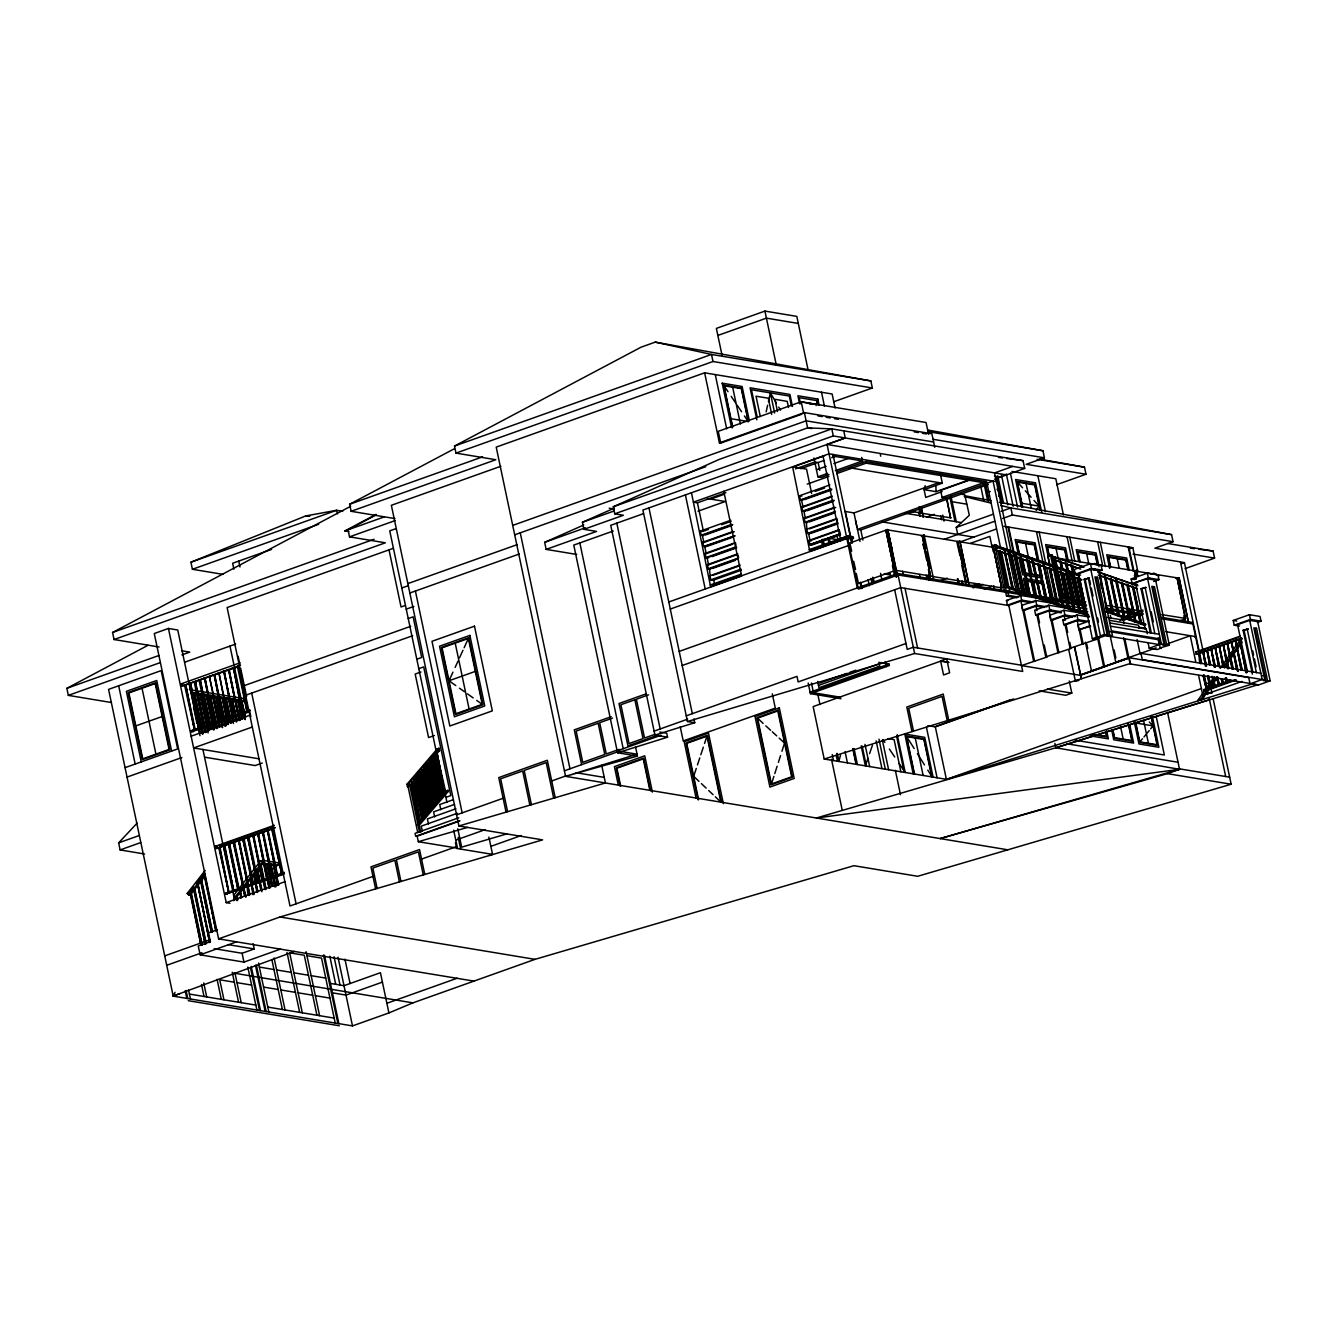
<?xml version="1.0" encoding="UTF-8"?>
<svg xmlns="http://www.w3.org/2000/svg" width="1337" height="1337" viewBox="0 0 1337 1337"><rect width="100%" height="100%" fill="white"/><g stroke="black" fill="none" stroke-linecap="round" stroke-linejoin="round"><path stroke-width="1.5" d="M766.151 411.863L767.622 405.261M768.424 401.685L770.379 392.894L776.312 402.989M816.038 405.612L817.826 399.061L797.905 395.752L799.593 403.824M840.538 755.054L838.817 761.438L837.146 753.567M925.171 485.699L924.084 489.676L925.722 497.448L942.117 491.615M1053.823 557.111L1054.793 557.111M1060.876 559.133L1059.489 558.749M1071.138 562.693L1072.023 563.011M1082.285 566.57L1083.087 567.172M1099.315 572.888L1098.513 572.286M1099.9 572.687L1107.537 611.945M1104.095 574.225L1112.25 613.633L1113.621 614.034L1105.799 576.865M1105.465 574.609L1104.496 574.609M1110.161 576.247L1111.047 576.548M1115.777 578.186L1123.966 617.744L1115.559 580.358M1122.194 580.425L1120.807 580.041M771.449 784L757.561 718.136L777.8 710.916L791.671 776.797L771.449 784L773.889 776.396M774.792 773.571L777.131 766.251M778.368 762.374L780.541 755.656M781.944 751.26L784.568 743.054L779.17 738.108M696.276 768.441L693.669 776.312L699 781.36M697.446 764.931L699.769 757.929M700.805 754.787L703.312 747.199M704.549 743.456L706.972 736.169L686.733 743.372L698.566 799.559M867.947 758.33L865.373 765.85L861.178 745.962M869.568 753.633L872.392 745.377M1068.647 601.383L1069.934 597.656M998.789 496.328L1000.16 493.303L997.034 489.175M455.783 685.58L448.998 680.767L452.959 672.143M455.115 667.414L457.973 661.18M459.527 657.771L462.97 650.267M464.123 647.743L468.368 638.451L442.062 647.843L455.95 713.707L482.256 704.332L468.368 638.451M1213.227 699.201L1231.143 784.234L917.667 876.287L853.925 865.691L535.001 959.348L412.899 1002.867L388.917 1012.928L352.483 1025.914L173.208 996.132L175.08 992.321M1036.108 510.467L1039.15 506.138L1034.002 500.422M1217.472 677.475L1201.879 699.736L1197.701 700.538L1214.314 676.806M1220.246 668.333L1241.622 637.816M1208.715 686.917L1213.444 680.182M1229.956 656.584L1232.33 653.208M1239.416 643.097L1241.772 639.721M1197.701 700.538L1200.559 699.518L1215.985 677.475M1223.121 667.297L1240.937 641.86M1224.558 667.364L1242.274 642.078M1120.055 620.635L1122.512 617.36L1142.951 610.073M1142.918 613.315L1124.333 619.933L1123.013 619.716L1123.782 618.68L1122.512 617.36M205.213 875.835L190.004 895.272L188.684 895.038L187.197 893.434L205.163 870.454M187.197 893.434L188.517 893.651L193.648 887.083M196.221 883.807L203.926 873.963M188.684 895.038L205.146 873.98M190.205 893.818L191.341 893.083L202.305 945.092L201.035 945.276L190.205 893.818L191.341 893.083M193.631 889.439L194.767 888.704L206.349 943.638L205.096 943.822L193.631 889.439L194.767 888.704M209.642 942.468L197.692 884.242L210.41 941.666L198.26 945.994L200.132 954.819L243.952 962.105L280.386 949.12M200.483 880.665L201.62 879.93L212.583 931.939L211.33 932.123L200.483 880.665L201.62 879.93M203.909 876.287L205.046 875.551L215.875 930.769L204.411 876.37M209.224 940.496L198.194 884.309M233.54 895.573L260.481 861.095L262.754 860.276M233.708 898.865L261.567 863.234L278.531 865.173L278.029 862.816L264.676 860.593M236.816 900.503L236.599 895.656L237.953 899.801M240.643 898.013L240.025 891.261L241.796 897.344M246.242 883.322C248.013 880.331 246.376 893.434 248.782 895.406M252.994 894.754L250.303 878.108L254.18 894.169M256.854 892.364L253.746 873.729L258.024 891.812M260.765 890.308L257.172 869.351L261.952 889.773M260.598 864.972L265.645 888.921M237.301 900.586L237.1 895.74M241.128 898.096L240.526 891.344M253.077 892.865L250.804 878.192M257.339 892.447L254.231 873.813M261.267 890.392L257.657 869.434M233.774 900.703L263.356 862.866M1143.971 737.005L1145.809 734.765M1147.196 733.077L1149.252 730.554M1150.689 728.799L1153.079 725.891L1149.252 721.98M419.517 831.998L409.707 785.404L407.417 786.641L406.916 784.301L437.266 748.87L439.037 748.235L439.522 750.592L410.609 784.368L418.982 824.11M406.916 784.301L408.687 783.666L439.037 748.235M407.417 786.641L409.707 785.404M416.726 775.778L419.35 772.702M424.614 766.569L427.238 763.494M432.503 757.36L436.447 752.748M411.562 782.212L419.935 821.971M413.651 779.772L414.754 779.12L423.127 818.862L422.041 819.531L413.651 779.772L422.793 819.263M417.729 775.009L418.815 774.357L427.205 814.116L426.102 814.768L417.729 775.009L426.871 814.5M419.785 772.619L420.871 771.967L429.244 811.726L428.158 812.378L420.119 772.234M421.807 770.246L422.893 769.594L431.283 809.353L422.576 769.978L430.18 810.005L431.283 809.353M425.918 765.449L427.004 764.797L435.394 804.54L434.308 805.208L425.918 765.449L435.06 804.941M427.99 763.043L429.077 762.374L437.115 802.518L427.974 763.043L436.363 802.802L437.45 802.133M417.211 824.745L446.14 790.969L447.912 790.351L448.162 791.521L419.233 825.297L420.737 832.433M422.041 819.531L423.127 818.862M415.707 777.365L424.096 817.124L425.183 816.472L416.81 776.713M426.102 814.768L427.205 814.116M428.158 812.378L429.244 811.726M430.18 810.005L422.141 769.861M423.862 767.856L432.252 807.598L433.338 806.946L424.197 767.471M434.308 805.208L435.394 804.54M436.363 802.802L428.325 762.658M430.046 760.636L438.436 800.378L439.522 799.727L431.132 759.968M432.118 758.213L440.491 797.972L441.578 797.32L433.205 757.561L440.826 797.587M434.174 755.806L442.547 795.565L443.65 794.913L435.26 755.154M444.736 793.025L437.115 752.998L444.736 793.025L445.823 792.373L436.681 752.881M420.704 821.703L412.648 781.56M424.096 817.124L425.183 816.472M432.252 807.598L433.338 806.946M438.436 800.378L439.522 799.727M440.491 797.972L441.578 797.32M442.547 795.565L443.65 794.913M418.782 824.394L447.912 790.351M1151.107 716.465L1157.057 744.709L1139.793 741.834L1142.533 738.776M144.597 853.992L120.129 849.931L118.642 842.862L137.109 823.124M957.727 534.466L956.239 527.413L969.342 515.263L964.729 494.757L961.086 494.155M1179.117 577.684L1175.841 578.369L1179.117 577.684L1188.66 622.975M896.124 577.083L886.264 530.321L887.567 529.536L891.712 548.053L887.216 529.586M886.264 530.321L887.567 529.536M948.785 662.5L940.646 661.146L813.147 706.588L824.194 759.015L946.579 779.354L1252.602 683.859L1258 685.162L1270.15 680.834L1257.682 621.672L1249.711 620.351L1237.577 624.68L1247.438 671.492M454.363 448.747L349.642 504.25L351.13 511.302L495.826 459.727L455.984 453.109L454.496 446.057L641.091 347.169L655.247 342.122L870.855 380.928L872.342 387.981L833.853 401.702M159.07 646.991L114.063 639.521L112.575 632.468L350.628 506.305M348.823 531.608L344.846 530.939L376.081 514.394M375.714 515.129L348.038 529.803L349.525 536.856L385.39 542.805L114.063 639.521M111.389 702.527L68.337 695.374L66.85 688.321L148.023 645.286M614.385 508.093L582.431 522.266L583.918 529.318L623.393 515.263L614.753 513.826L613.265 506.773L719.323 459.36L807.615 427.89L831.815 428.876L1023.056 460.647L1024.694 468.418L994.527 479.181M576.698 554.454L546.148 549.373L544.66 542.321L583.768 524.99M668.801 601.984L741.651 576.03L723.802 491.331M222.928 574.342L192.411 569.278L190.924 562.208L305.638 515.965L336.623 510.283L342.723 511.302M125.06 767.672L177.671 748.921L161.175 670.606L108.564 689.374L173.208 996.132L179.877 993.575M173.192 996.048L294.324 951.443L473.95 981.107M808.166 370.282L796.819 316.384L764.931 311.086L716.365 328.401L722.08 355.458M717.852 335.453L766.419 318.139L798.306 323.437M454.496 446.057L711.501 354.455L870.855 380.928M455.984 453.109L712.989 361.508L872.342 387.981M835.073 408.002L832.132 393.997L704.632 372.822L496.211 447.11L565.584 776.346L1007.814 849.814M349.642 504.25L482.607 456.853M190.924 562.208L336.623 510.283L337.375 513.809M192.411 569.278L318.691 524.271M500.857 466.262L391.357 505.286L458.925 825.982L542.605 839.87L280.018 916.981L218.616 938.858L154.273 633.521L168.445 628.457L177.737 630.011L200.015 735.684M271.578 549.39L232.638 563.261L233.875 569.161M344.846 530.939L384.154 516.934M349.525 536.856L395.15 520.594M395.652 528.75L389.752 530.856L446.993 802.467M112.575 632.468L374.076 539.262M928.53 434.274L926.056 422.509L801.214 401.768L718.253 431.333L720.727 443.099L801.765 414.219M392.944 548.454L227.123 607.55L290.012 905.985L372.99 876.403M704.632 372.822L719.406 442.881L804.389 412.598L931.889 433.773L934.73 447.293M512.706 525.408L806.127 420.821L933.627 442.012M66.85 688.321L158.886 655.514M514.695 534.817L705.802 466.697M68.337 695.374L160.373 662.567M181.916 654.896L189.754 652.105L181.565 650.735M613.265 506.773L831.815 428.876L833.302 435.929L1024.694 468.418M184.757 662.199L235.646 644.066M407.852 583.6L517.352 544.577M582.431 522.266L613.917 511.052M401.785 587.979L407.701 585.873M614.753 513.826L833.302 435.929M544.66 542.321L585.355 527.814M409.841 593.01L519.257 554.003M843.764 430.865L845.268 437.968L642.896 510.049L687.452 721.512L694.755 722.715L693.97 718.938M845.268 437.968L827.051 444.452L1006.477 474.919M643.448 513.659L610.742 525.324L654.946 735.099L667.564 737.188L666.728 733.211L659.809 732.058M546.148 549.373L596.536 531.424L583.918 529.318M236.95 666.478L238.454 666.728L181.865 686.115L181.381 683.759L240.058 662.834M613.232 531.023L573.774 545.095L617.544 752.764L637.465 756.073L635.61 747.266M795.197 466.195L824.628 455.716M404.91 605.611L401.05 606.981L389.017 549.841M181.865 686.115L240.56 665.191M194.015 730.102L195.269 729.918L185.843 685.212L194.5 730.186L184.59 685.396L186.344 685.296M199.815 733.177L189.386 683.692L191.141 683.575M204.945 732.459L194.199 681.97L195.954 681.87M208.422 724.972L209.675 724.771L200.266 680.082L208.923 725.055L199.012 680.266L200.767 680.149M238.788 666.378L237.451 666.561L246.877 711.267L238.788 666.378L248.214 711.083L191.291 730.804L191.475 731.69L249.785 711.735M996.366 481.621L829.024 453.811L693.452 502.144L697.429 502.812L725.891 492.668M711.15 498.952L723.752 494.456M795.498 468.886L814.801 462L818.127 462.552L823.926 460.48M406.247 609.154L413.852 606.446M800.746 468.752L816.188 463.237M831.681 457.722L835.541 456.335M697.998 511.219L725.239 501.509L707.306 498.534M816.439 469.772L826.132 466.329M833.87 463.571L849.346 458.056M195.169 692.783L192.896 693.602L199.698 694.739L201.971 693.92M193.397 693.686L195.67 692.867M196.038 694.12L198.327 693.318M196.539 694.204L198.812 693.402M408.236 618.563L413.133 616.825L421.707 657.486L416.81 659.241M199.196 694.655L201.469 693.836M204.628 694.354L202.355 695.173L205.129 694.438M813.966 457.989L817.926 476.841L827.62 473.382M835.358 470.624L862.449 460.964L832.567 456.001M213.552 729.969L206.266 695.424L207.787 694.889M828.99 474.635L821.252 477.393L817.926 476.841M836.745 471.861L865.774 461.516L986.622 481.604L1000.678 548.254M216.276 728.464L209.424 695.959L210.945 695.407M209.424 695.959L211.43 695.491M807.247 484.128L828.84 476.44M836.678 473.649L866.125 463.154L986.973 483.225M219.001 726.96L212.566 696.477L214.087 695.942M212.566 696.477L214.589 696.009M243.635 685.848L410.676 626.318M222.159 727.478L215.725 696.995L217.246 696.46M135.839 725.891L162.145 716.515M215.725 696.995L217.747 696.544M220.404 696.978L218.884 697.53L220.906 697.062M227.608 724.47L222.042 698.048L223.546 697.513M230.332 722.949L225.184 698.566L226.705 698.031M225.184 698.566L227.206 698.115M233.49 723.484L228.343 699.101L229.864 698.549M230.365 698.633L228.343 699.101M703.546 535.602L701.223 535.218L700.354 531.107L730.704 520.277M802.701 500.272L800.378 499.871L799.509 495.76L829.859 484.947M708.359 529.452L702.677 531.491L700.354 531.107M721.646 524.722L731.122 521.346M815.102 491.414L824.595 488.038M236.214 721.963L231.502 699.619L233.022 699.084M232.371 699.569L233.507 699.167M245.607 695.257L412.682 635.71M236.164 699.602L234.66 700.137L236.666 699.686M701.223 535.218L731.573 524.405M800.378 499.871L830.895 489.091M241.663 718.955L237.802 700.672L239.323 700.12M732.726 524.589L702.376 535.418L703.864 542.471L734.214 531.658M831.881 489.258L801.531 500.071L803.019 507.124L831.48 496.98M705.435 534.934L731.991 525.458M804.59 499.587L831.146 490.127M243.518 699.736L245.807 698.933L189.453 689.574M244.821 719.473L240.961 701.19L242.482 700.655M242.983 700.738L240.961 701.19M244.019 702.092L246.292 701.29L192.01 692.265M705.903 546.783L703.563 546.398L702.71 542.27L733.06 531.457M805.058 511.436L802.735 511.052L801.866 506.94L832.216 496.111M703.563 546.398L735.083 535.769L704.733 546.582L706.22 553.652L732.776 544.176M802.735 511.052L833.085 500.239M834.238 500.422L803.888 511.252L805.375 518.305L835.725 507.492M707.791 546.098L732.459 537.307M806.946 510.767L833.503 501.291M191.291 730.804L249.969 709.897M200.316 733.261L190.656 683.508L199.313 728.481M204.879 726.492L203.625 726.676L195.453 681.786L204.377 726.409M213.235 723.25L214.488 723.066L205.062 678.36L213.235 723.25L204.578 678.277L213.987 722.983M219.301 721.345L209.374 676.572L219.753 726.676M222.844 719.824L224.098 719.64L214.672 674.934L222.844 719.824L214.187 674.851L224.883 725.974M228.41 717.835L218.984 673.146L228.426 722.247M233.808 721.178L224.298 671.508L232.956 716.482M239.44 720.543L228.594 669.72L238.019 714.409M242.064 712.972L243.317 712.788L233.908 668.082L242.064 712.972L233.407 667.999L243.317 712.788M246.877 711.267L248.214 711.083M191.475 731.69L250.169 710.783M191.141 736.186L249.818 715.262M708.242 557.964L705.919 557.579L705.05 553.451L735.417 542.638L735.985 545.379M807.414 522.617L805.091 522.232L804.222 518.104L834.572 507.291M705.919 557.579L736.286 546.749M805.091 522.232L835.441 511.402M735.551 547.618L707.089 557.763L708.577 564.816L737.038 554.688M834.706 512.272L806.244 522.416L807.431 533.413L809.754 533.797M712.036 556.61L736.704 547.819M809.303 521.931L833.97 513.157M252.309 727.027L193.614 747.951L259.261 758.848M710.599 569.127L708.276 568.743L707.407 564.632L737.773 553.819M806.579 529.285L836.929 518.472L837.497 521.213M809.637 528.8L834.288 520.009M851.753 541.853L845.352 511.486L853.992 512.923L938.975 482.624M418.799 668.65L423.679 666.912L450.803 795.632L445.923 797.37M940.212 473.248L942.301 483.175L924.084 489.676L936.034 491.665L968.907 479.95M708.276 568.743L738.642 557.93L738.057 555.189M807.431 533.413L837.798 522.583M737.907 558.799L709.446 568.944L710.632 579.924L712.955 580.308L741.417 570.164M837.062 523.452L808.601 533.597L810.088 540.649L838.55 530.522M420.971 671.993L415.189 674.049L428.575 737.573L434.358 735.517M127.048 777.081L181.882 757.544M712.504 568.459L735.266 560.337M811.659 533.112L838.215 523.653M971.581 479.365L940.613 490.412L942.1 497.464L945.426 498.016M1012.744 466.429L994.527 472.93L1010.922 550.71M709.763 575.812L740.13 564.983M840.572 534.817L812.111 544.961L809.787 544.577L808.918 540.466L839.285 529.653M712.822 575.328L739.394 565.852M927.945 430.063L1042.944 450.753L1044.431 457.822L1026.214 464.307L1085.978 474.234L1084.491 467.181L1039.317 459.042M710.632 579.924L740.982 569.111M809.787 544.577L840.321 533.797L839.569 531.023M809.955 544.61L840.321 533.797M942.1 497.464L984.684 482.289M810.957 544.777L839.419 534.633M1016.588 592.826L993.04 481.069L857.452 529.385L860.777 529.937L988.327 484.479M908.809 513.308L914.692 511.219M848.895 537.792L710.632 586.726L710.265 584.971L741.25 574.141M809.787 551.396L848.243 537.691L853.541 538.577L853.173 536.805L847.859 535.92L809.42 549.624L809.787 551.396L792.607 466.797L806.545 469.12L811.676 493.503M840.405 538.811L844.967 537.19M827.051 444.402L846.488 536.638L848.51 535.92M712.822 584.971L741.283 574.826M813.882 548.955L838.533 540.165M850.432 535.92L846.488 536.638M448.998 680.767L475.303 671.391M919.104 506.723L920.006 512.957L919.154 508.896M860.777 582.397L862.031 588.313L857.284 587.929L846.873 538.527L852.889 538.46M856.248 573.423L858.521 583.584L894.436 570.782L885.879 530.204L849.831 542.989L851.686 551.128M897.277 576.18L887.801 529.803L897.628 576.147M926.457 517.135L934.296 514.344M670.288 609.054L848.36 545.58M262.236 763.043L255.15 765.566L204.845 757.21M946.696 497.581L950.59 518.037L946.312 497.715M1056.598 484.713L1085.978 474.234M922.212 535.519L930.569 576.18L922.212 535.519L887.601 529.887M921.36 536.104L924.352 535.134L921.577 536.137M956.239 527.413L993.307 514.193M1001.112 511.402L1010.872 507.926L1171.563 534.633L1173.05 541.686L1154.85 548.187L1214.598 558.114L1213.11 551.045L1167.786 543.524M944.306 539.246L994.795 521.246M1002.6 518.472L1012.36 514.996L1173.05 541.686M957.71 541.418L966.049 582.08L957.71 541.418L923.249 535.803M969.392 586.325L959.849 541.034L956.857 541.986L959.966 555.808M958.947 541.635L993.358 547.351L1001.697 587.996L993.358 547.351M960.233 541.903L996.433 529.001M118.642 842.862L139.182 835.541M970.662 543.24L989.831 536.404L991.954 546.515M896.358 570.398L930.769 576.113M120.129 849.931L140.669 842.594M679.213 651.403L857.284 587.929M1067.076 600.58L897.762 573.506L858.053 587.662L862.031 588.313M993.207 551.512L991.954 545.546L996.55 544.861M439.522 750.592L437.767 751.21L437.266 748.87M682.188 665.508L900.737 587.611L1008.833 605.577M939.677 580.843L947.198 578.169M275.288 827.72L271.678 829.007L281.689 873.796L273.032 828.823L216.109 848.544L215.608 846.204L274.286 825.28M219.051 845.753L273.834 826.233M645.754 693.97L618.998 703.513L627.922 745.862L658.506 734.949M216.109 848.544L274.787 827.636M220.07 847.658L228.744 892.631L218.817 847.842L220.572 847.742M224.883 845.937L233.54 890.91L223.63 846.137L225.385 846.02M233.741 842.795L243.15 887.484L233.24 842.711L234.994 842.594M648.595 694.856L636.379 699.218L644.551 738.024L655.03 734.297M967.503 582.213L1001.898 587.929L993.157 547.418M1049.796 565.818L1047.656 555.657L1052.102 554.939M971.381 585.99L977.013 583.985M973.236 585.957L979.085 583.868M611.193 716.699L574.275 729.852L581.612 764.647M973.102 587.896L982.896 584.419M612.53 718.119L599.695 722.699L606.279 753.951L619.115 749.388M984.182 589.015L991.787 586.308M448.162 791.521L446.391 792.156L446.14 790.969M1129.798 548.772L1132.84 547.702L1137.937 571.935M1089.471 569.161L1100.084 570.916L1102.106 570.197L1101.12 565.501L1090.491 563.729L1074.313 569.495L1075.299 574.208L1080.614 575.094M1092.797 563.963L1053.372 557.429M1094.234 564.114L1134.444 570.782L1136.149 578.904M1005.541 591.405L1006.527 596.118L1008.549 595.4L1018.811 597.104M264.993 863.318L263.723 863.501L264.993 863.318L270.124 887.701M1075.299 574.208L1091.493 568.442L1102.106 570.197M1076.619 574.425L1090.791 569.378L1104.496 634.423L1107.153 634.874L1094.936 576.882L1097.593 577.317L1109.81 635.309L1112.468 635.743L1098.763 570.698M271.595 886.381L266.882 864.02L268.403 863.485M1031.094 602.736L1020.933 601.065L1008.8 605.377L1007.48 605.16L1006.477 600.463L1020.649 595.416L1085.928 606.179M268.904 863.568L266.882 864.02M1093.449 569.813L1095.471 569.094M686.265 715.83L796.986 676.372L798.156 681.937L905.985 643.498M271.561 864.003L270.041 864.554L272.063 864.086M1096.106 570.264L1098.128 569.545M453.042 799.793L439.739 804.523L440.826 809.721M277.478 885.395L273.199 865.072L274.703 864.538M273.199 865.072L275.205 864.621M278.531 865.173L276.258 865.975L261.567 863.234M654.111 731.122L687.669 719.156M1007.48 605.16L1021.635 600.112L1033.936 602.151M1084.19 579.322L1089.22 578.052L1084.19 579.322L1096.407 637.314L1097.41 637.482L1101.454 636.028L1100.451 635.86L1088.234 577.885M454.496 804.406L433.589 811.86L434.659 816.907M1097.593 577.317L1096.073 577.868L1108.289 635.844L1109.81 635.309M1044.147 607.466L1036.025 606.112L1023.875 610.441L1022.554 610.224L1021.568 605.511L1035.724 600.463L1087.031 608.987M661.046 735.233L617.142 750.876L637.064 754.185L565.584 776.346L637.465 756.073M455.9 808.785L427.389 818.929L428.475 824.06M564.415 770.78L618.53 751.494M284.012 874.181L225.702 894.135L225.518 893.25L284.213 872.342M228.243 892.548L229.496 892.364M233.039 890.826L234.309 890.643M229.429 844.583L228.426 844.416L237.852 889.122L239.106 888.938L229.68 844.232M242.665 887.4L243.919 887.216L234.493 842.511M248.715 885.512L247.462 885.696L248.715 885.512L239.306 840.806M253.027 883.707L242.849 839.285L252.275 883.974L253.529 883.79L244.103 839.084M257.84 882.002L247.663 837.564L257.072 882.27L258.325 882.086L248.916 837.38M261.885 880.548L263.138 880.364L261.885 880.548L253.228 835.575L262.637 880.281M266.681 878.844L267.952 878.66L266.681 878.844L258.024 833.87L269.372 887.969M272.247 876.855L262.837 832.149L271.495 877.122L272.748 876.938M277.561 875.234L276.308 875.417L277.561 875.234L268.135 830.528M281.104 873.713L282.441 873.529M252.275 883.974L253.529 883.79M225.702 894.135L284.397 873.228M1022.554 610.224L1036.71 605.176L1046.971 606.881M1134.444 570.782L1135.949 578.971M819.631 683.107L846.939 673.363M849.981 672.277L855.83 670.188M1136.584 570.398L1133.592 571.35L1136.584 570.398L1137.837 576.314M457.338 813.28L421.222 826.149L422.308 831.263M818.478 685.413L879.194 663.77L879.679 666.127L818.979 687.753L817.642 681.402M456.585 814.851L503.13 798.256M551.696 780.958L566.955 775.51M1087.766 611.661L1048.81 605.193L1034.654 610.24L1035.64 614.936L1036.96 615.17L1051.133 610.107M808.183 683.006L810.423 693.652L889.339 665.525L889.038 664.054L810.122 692.182L840.655 697.262M458.758 817.776L415.055 833.352L415.673 836.31L459.393 820.734M1137.469 584.536L1132.155 583.651L1131.169 578.954L1147.347 573.172L1157.976 574.943L1158.962 579.64L1153.664 581.545M168.445 628.457L226.22 902.625L284.898 881.718M1035.64 614.936L1049.812 609.889L1061.16 611.778M459.928 820.901L417.144 836.143L418.314 841.708L457.471 848.143L453.678 830.16M1181.407 563.696L1184.432 562.61L1206.141 665.609M1132.155 583.651L1148.349 577.885L1158.962 579.64M1134.177 582.932L1149.67 578.102M1072.307 617.243L1064.185 615.889L1052.052 620.218L1050.715 620L1049.729 615.287L1063.901 610.24L1088.519 614.335M1185.1 568.626L1214.598 558.114M1155.619 580.141L1169.323 645.203L1166.666 644.752L1154.449 586.759L1151.792 586.325L1164.009 644.317L1161.352 643.866L1147.647 578.821L1155.619 580.141L1157.641 579.422M1050.715 620L1064.887 614.953L1075.149 616.658M1141.046 588.765L1146.093 587.495L1141.046 588.765L1150.388 633.136M940.579 660.862L946.646 658.69L949.621 672.812L943.554 674.968L940.579 660.862L948.718 662.216M1177.078 577.868L1185.418 618.53L1177.078 577.868L1135.497 571.066M1154.449 586.759L1152.929 587.311L1165.145 645.303L1166.666 644.752M1079.293 619.9L1065.138 624.947L1063.801 624.713L1062.815 620.017L1076.987 614.97L1089.287 617.009M455.783 840.121L485.047 829.692M1063.801 624.713L1077.973 619.666L1089.337 621.555M208.555 932.858L217.229 929.767M215.374 930.686L216.627 930.485M421.556 859.089L455.984 846.822M1090.624 626.284L1078.892 629.777L1077.889 625.064L1089.17 621.053M455.449 842.594L456.669 848.427L457.471 848.143M1078.892 629.777L1090.156 625.749M164.718 955.888L209.859 939.811M209.14 942.384L210.394 942.201M1125.704 616.925L1142.416 610.959M1123.013 619.716L1141.597 613.098M490.846 846.354L521.246 835.525M166.707 965.297L201.954 952.746M200.132 954.819L236.549 941.85M1078.658 573.707L1092.362 638.752L1096.407 637.314M1100.451 635.86L1104.496 634.423M1107.153 634.874L1105.632 635.409L1108.289 635.844M1044.214 644.969L1046.771 657.085L1021.485 665.575L1080.714 675.419M1036.96 615.17L1045.768 656.918L1071.054 648.428L1069.784 642.428M1065.138 624.947L1070.051 648.261L1097.359 639.053L1096.357 638.885M1095.354 639.253L1105.465 635.643L1159.329 644.601L1158.31 639.704L1109.409 631.582M489.325 855.513L492.534 854.376L488.891 837.096M1110.445 636.479L1112.468 635.743M1147.246 633.738L1146.26 629.025L1145.257 629.393L1135.514 583.149M214.204 948.652L242.097 953.281L254.231 948.952L253.111 943.655M1179.067 621.087L1184.95 619.048M1158.31 639.704L1160.332 638.986L1111.431 630.863M824.194 759.015L1130.417 663.47M1148.182 643.314L1149.218 648.194L1161.352 643.866M1164.009 644.317L1162.488 644.852L1165.145 645.303M1156.221 647.843L1115.76 662.199L1110.178 635.693M1009.803 700.036L935.265 726.593L946.379 779.321M1098.312 636.763L1104.613 666.695L1080.263 674.984L1129.197 657.737L1248.725 677.592L1250.045 683.842L1258 685.162M1167.869 643.699L1190.248 635.727L1195.696 661.564M1239.533 626.067L1234.218 625.181L1233.232 620.468L1249.41 614.702L1260.039 616.474L1261.042 621.17L1257.432 622.457M1013.78 698.933L935.332 726.893L927.895 725.657M1080.329 675.352L1128.896 658.038L1130.133 663.921L1249.945 683.424M1158.126 637.916L1160.232 647.91L1169.323 645.203M1194.543 636.964L1195.562 636.596L1165.814 631.666M1234.218 625.181L1250.413 619.415L1261.042 621.17M1243.109 630.295L1248.156 629.025L1243.109 630.295L1252.351 674.166M1069.249 681.018L1071.806 693.118L1065.739 695.273L1039.2 690.861M1267.493 680.399L1256.513 628.29L1254.992 628.841L1265.972 680.934L1270.15 680.834M1242.223 638.635L1196.214 654.345L1195.713 651.988L1240.402 636.061M1198.988 651.52L1237.845 637.665M1196.214 654.345L1240.903 638.418M1198.403 653.776C1200.425 652.038 1197.985 661.23 1200.459 663.587M1205.339 666.06L1203.2 652.072L1206.592 665.876M1209.383 664.623L1207.261 650.618L1210.637 664.439M1214.263 667.096L1211.305 649.18L1215.517 666.912M1218.308 665.659L1215.35 647.743L1219.979 667.43M1222.77 666.177L1219.394 646.289L1224.441 667.948M1225.996 660.812L1223.439 644.852L1228.904 668.467M1229.204 655.448L1227.483 643.415L1233.366 668.985M1236.558 669.687L1231.544 641.977L1238.229 671.458M1241.003 670.205L1235.589 640.523L1242.274 670.021M1245.9 672.678L1239.633 639.086L1247.154 672.494M1202.448 652.339L1203.701 652.155M1206.492 650.902L1207.746 650.701M1210.537 649.448L1211.807 649.264M1214.581 648.01L1215.851 647.827M1218.642 646.573L1219.896 646.373M1222.687 645.119L1223.94 644.935M1226.731 643.682L1227.984 643.498M1230.775 642.245L1232.029 642.044M1234.803 640.807L1236.09 640.607M1238.881 639.353L1240.134 639.17M1257.967 642.93L1259.487 642.395M946.579 779.354L1201.562 688.471M382.415 982.11L345.999 995.096L332.378 992.823M1234.987 679.731L1203.902 690.811L1203.651 689.641L1230.842 679.948M1211.874 676.388L1214.431 686.265L1214.364 682.071M1208.865 688.471L1230.241 680.851M1207.177 690.343L1236.307 679.948M1205.673 694.321L1241.856 681.435M1262.329 675.787L1263.849 675.252M1264.986 676.238L1266.507 675.686M1250.045 683.842L1262.178 679.514L1249.711 620.351M1256.513 628.29L1253.855 627.855L1264.835 679.965L1263.315 680.5L1265.972 680.934M386.878 1003.285L457.154 978.233M1179.535 769.31L816.389 818.01L1055.812 747.767L1179.535 769.31L940.162 838.566L1167.402 773.638L1179.535 769.31L1167.519 712.27M1151.291 574.024L1153.981 573.122L1158.878 575.946M654.946 735.099L694.755 722.715M617.544 752.764L667.564 737.188M1054.893 743.422L1055.812 747.767L1207.879 700.187M1055.812 747.767L1257.916 684.728L1251.95 683.759M687.452 721.512L914.625 653.492L1022.721 671.458L1008.8 605.377M458.925 825.982L605.427 782.964L601.7 765.299M506.74 833.92L461.666 847.157L457.772 828.706M418.314 841.708L467.566 827.402M896.977 574.709L896.158 575.562M811.977 549.624L809.42 549.624L812.077 550.075M710.265 584.971L691.463 492.735M305.638 515.965L309.783 516.299M1190.448 548.187L1194.576 548.705M1198.687 549.223L1213.11 551.045M998.505 457.404L1002.6 457.956M1006.694 458.491L1023.056 460.647M731.556 427.556L722.197 383.184L742.119 386.493L749.338 420.771M802.401 402.119L815.771 404.326M809.203 403.807L812.378 404.342M927.728 431.617L1042.944 450.753M818.027 415.907L822.121 416.592M826.216 417.278L830.31 417.946M834.388 418.631L838.483 419.317M914.207 431.884L918.302 432.57M922.396 433.255L926.491 433.94M933.326 439.355L1044.431 457.822M1037.094 459.31L1084.491 467.181M811.726 428.575L807.615 427.89L804.389 412.598M730.971 418.698L748.57 421.623L741.5 388.098L723.568 385.106L732.559 427.79M1011.975 471.46L1055.812 478.746L1063.416 514.879M994.427 476.089L1000.41 477.075M1022.705 507.107L1017.424 482.089L1034.688 484.963L1039.969 509.982M719.406 442.881L720.727 443.099M848.845 467.649L942.301 483.175M986.89 491.097L990.199 491.648M1021.886 503.264L1039.484 506.188M952.111 501.743L966.718 504.166M1004.02 526.293L1132.84 547.702M910.296 511.336L920.391 512.823M921.21 513.157L950.975 517.904M799.509 495.76L801.832 496.144M905.116 513.241L961.37 522.583M1133.057 554.07L1184.432 562.61M801.866 506.94L803.019 507.124M882.136 521.898L974.038 537.173M995.029 545.195L1076.369 573.59M996.433 545.797L995.096 545.58L1078.942 574.726M991.954 545.546L993.775 545.864M998.538 546.649L999.424 546.95M959.849 541.034L969.175 586.291M1047.656 555.657L1049.311 555.941M1094.919 563.479L1092.346 564.498M1004.12 548.588L1013.329 588.397L1011.942 587.996L1004.455 552.448M885.879 530.204L894.436 570.782M997.034 548.655L995.697 548.437L995.28 549.925L1081.85 579.974M1009.184 550.443L1018.009 590.018L1009.184 550.443L1010.571 550.827M1015.652 552.682L1024.476 592.274L1014.783 552.382L1023.59 591.957L1015.602 556.326M804.222 518.104L805.375 518.305M1020.348 554.303L1029.156 593.895L1020.348 554.303L1021.719 554.705M1026.415 556.326L1035.623 596.135L1034.236 595.75L1026.749 560.203M1031.495 558.181L1040.32 597.756L1031.495 558.181L1032.866 558.565M1037.562 560.203L1038.448 560.504M1032.264 559.367L1037.445 560.22L1034.22 544.928L1016.956 542.07L1019.763 555.44M1043.144 562.142L1052.353 601.951L1043.528 562.359M1048.709 564.064L1049.595 564.381M1054.291 566.002L1063.5 605.811L1062.113 605.427L1054.626 569.88M1131.169 578.954L1134.712 579.539M1061.578 572.203L1069.065 607.75L1067.695 607.349L1059.857 567.941M1060.742 568.242L1059.372 567.857M1065.439 569.88L1074.647 609.689L1066.659 574.058M1080.212 611.627L1078.842 611.226L1070.519 571.735L1080.212 611.627L1072.725 576.063M1071.89 572.119L1070.519 571.735M1041.122 576.163L1023.189 573.189L1019.847 557.312M808.918 540.466L811.241 540.85M609.204 508.21L614.385 509.079M1042.559 583.216L1024.677 580.241L1027.668 594.464M1233.232 620.468L1236.775 621.07M1086.697 613.783L1003.268 585.105L1087.315 614.251M1060.291 594.581L1058.954 594.363L1084.09 603.087M998.873 550.526L1006.861 586.141L999.374 550.61M1000.26 550.911L1007.747 586.475L999.758 550.827M1054.258 559.133L1062.43 595.6M1058.185 571.651L1063.299 595.918L1055.144 559.434M1011.942 587.996L1013.329 588.397M1060.575 595.984L1059.255 595.767L1086.546 605.243M1062.397 573.222L1068.012 597.622L1062.898 573.306M1063.767 573.623L1068.898 597.94L1063.283 573.54M1011.407 554.771L1018.894 590.336L1010.906 554.705M1067.979 575.194L1073.611 599.628L1065.907 563.094M1066.792 563.395L1074.497 599.945L1066.291 563.312M931.805 576.381L966.25 582.013M1059.957 597.672L1085.778 601.867M1106.618 605.427L1143.001 611.377M1161.786 614.602L1185.618 618.446M1074.931 577.551L1080.079 601.968L1071.856 565.25M1022.554 558.649L1030.042 594.213L1022.053 558.565M1079.143 579.122L1084.792 603.655L1080.062 581.227M1085.176 603.889L1084.29 603.572M1034.236 595.75L1035.623 596.135M1067.11 601.633L1085.611 604.708M1106.184 608.134L1134.979 612.914M1139.107 613.599L1143.219 614.285M1161.736 617.36L1192.587 622.49L1201.228 663.319M1067.377 602.051L898.063 574.977L858.354 589.132L847.641 538.243L851.619 538.911L852.454 542.855M1033.702 562.526L1041.189 598.074L1032.365 558.482M702.71 542.27L703.864 542.471M1106.501 609.605L1141.464 615.404M1162.037 618.83L1192.888 623.961M1039.284 564.448L1046.771 600.012L1038.782 564.381M885.395 573.573L889.389 574.241M883.991 573.907L889.172 574.76M1043.061 564.03L1051.467 601.633L1043.98 566.086M1049.044 567.941L1056.548 603.488L1057.918 603.889L1050.431 568.325M1056.548 603.488L1057.918 603.889M1006.527 596.118L1016.788 597.823M1062.113 605.427L1063.5 605.811M1112.25 613.633L1104.914 576.565M1113.621 614.034L1105.298 576.782M1067.695 607.349L1060.692 571.885M1069.065 607.75L1061.077 572.119M1111.365 578.804L1119.219 616.039L1110.88 578.72M1116.98 580.759L1124.852 618.062L1116.445 580.659M1121.141 582.297L1129.514 619.75L1121.643 582.38M1076.92 577.617L1084.407 613.165L1085.794 613.566L1078.307 578.002M1006.477 600.463L1007.814 600.681M1084.407 613.165L1085.794 613.566M1126.723 584.236L1135.113 621.772L1127.225 584.319M1106.986 617.41L1123.414 620.134L1124.066 623.259M1128.094 584.62L1135.999 622.089L1127.592 584.536M1140.695 623.777L1141.581 624.095L1134.094 588.531M1141.581 624.095L1133.174 586.475M1109.777 620.418L1138.489 625.181L1139.141 628.323M705.05 553.451L706.22 553.652M1061.277 612.864L1049.11 610.842L1057.901 652.59M1139.341 627.254L1145.441 628.273M1109.593 622.942L1146.26 629.025M1023.357 609.939L1024.677 610.157M1085.393 621.956L1077.271 620.619L1082.185 643.933M1110.445 626.151L1159.329 634.273M1062.815 620.017L1065.138 620.401L1064.185 615.889M1051.734 619.633L1053.055 619.85M707.407 564.632L708.577 564.816M351.13 511.302L394.967 518.589M1195.713 651.988L1197.05 652.205M1160.232 647.91L1161.235 648.077L1157.19 649.531L1149.218 648.194M1092.362 638.752L1096.34 639.42M1139.976 653.175L1260.858 673.263M1141.046 653.709L1140.043 653.542L1137.068 639.437M1264.835 679.965L1142.283 659.592L1140.962 653.342M1070.051 648.261L1071.054 648.428M1128.896 658.038L1091.477 670.856L1085.427 642.161M1205.991 683.123L1209.968 683.775M1045.768 656.918L1046.771 657.085M1215.183 685.998L1213.043 678.076M1203.651 689.641L1205.222 691.028M1207.979 692.533L1211.957 693.201L1210.77 687.552M1021.401 665.208L913.305 647.242L907.238 649.414L894.67 589.784M1200.559 699.518L1201.879 699.736M1047.372 689.056L1071.806 693.118M878.76 662.35L889.038 664.054M1153.079 725.891L1135.815 723.016L1139.793 741.834M1097.961 734.882L1106.585 736.319L1105.799 732.559M1093.098 734.648L1107.036 736.971L1106.184 732.877M1090.474 735.918L1108.406 738.893L1106.702 730.821M810.423 693.652L840.973 698.733M1074.981 740.146L1164.343 755.004L1156.271 716.682M1066.893 743.79L1178.047 762.257M1178.281 768.641L1229.656 777.181M1167.402 773.638L1231.143 784.234M914.508 774.023L906.62 736.603L923.884 739.461L931.772 776.881M887.985 738.609L894.119 739.628L900.887 771.767M232.905 667.915L234.41 668.166M232.153 668.182L233.641 668.433M228.109 669.636L229.596 669.887M227.34 669.904L228.844 670.155M223.296 671.341L224.783 671.592M222.544 671.609L224.031 671.859M218.483 673.063L219.987 673.313M217.73 673.33L219.218 673.581M213.686 674.767L215.173 675.018M212.917 675.035L214.421 675.285M208.873 676.489L210.377 676.739M208.121 676.756L209.608 677.007M204.076 678.193L205.564 678.444M203.308 678.461L204.812 678.711M199.012 680.266L199.998 680.433M194.199 681.97L195.202 682.137M189.386 683.692L190.389 683.859M181.381 683.759L182.868 684.009M184.59 685.396L185.576 685.563M197.558 693.585L206.199 732.275M213.335 696.209L220.254 726.76M223.296 697.864L228.36 724.186M229.112 698.816L234.309 721.261M235.412 699.869L240.192 720.275M239.056 700.471L242.415 718.688M196.806 693.853L205.43 732.542M203.107 694.906L204.461 699.05M206.266 695.424L213.619 728.013M231.502 699.619L236.281 720.025M237.802 700.672L242.164 719.039M204.912 695.591L237.852 701.073M576.113 772.719L604.257 777.399M233.708 716.214L223.797 671.425L233.557 721.529M200.065 728.197L190.155 683.424M456.669 848.427L492.534 854.376M273.032 828.823L281.873 873.429M271.194 828.923L272.681 829.174M267.133 830.361L268.637 830.611M266.381 830.628L267.868 830.879M262.336 832.082L263.824 832.316M261.584 832.349L263.071 832.6M257.523 833.787L259.027 834.037M256.771 834.054L258.258 834.305M252.726 835.508L254.214 835.742M251.958 835.775L253.462 836.026M247.913 837.213L249.417 837.463M247.161 837.48L248.649 837.731M243.117 838.934L244.604 839.168M242.348 839.201L243.852 839.452M238.304 840.639L239.791 840.889M237.551 840.906L239.039 841.157M233.24 842.711L234.226 842.878M230.181 844.315L229.195 844.148L238.604 888.854M223.63 846.137L224.616 846.304M215.608 846.204L217.095 846.455M218.817 847.842L219.82 848.009M260.481 861.095L263.473 861.58M273.951 864.805L275.305 868.95M271.495 877.122L262.57 832.516M257.072 882.27L248.147 837.647M243.451 886.882L246.058 896.96M237.852 889.122L228.928 844.499M225.518 893.25L227.29 894.403M226.22 902.625L229.931 903.244M280.018 916.981L535.001 959.348M211.33 932.123L200.985 880.749M218.616 938.858L294.324 951.443M306.925 955.688L321.532 958.111L335.219 1023.039M228.343 944.657L254.231 948.952M205.096 943.822L194.132 889.523M201.035 945.276L190.706 893.901M259.345 967.069L273.951 969.509M276.609 969.943L291.215 972.367M293.873 972.818L308.479 975.241M311.137 975.676L325.76 978.099M330.389 983.414L344.01 985.687L380.427 972.701L388.917 1012.928M233.607 973.085L412.899 1002.867M234.343 982.227L219.736 979.787L223.947 999.792M237 982.662L251.607 985.085M263.573 987.074L278.18 989.497M280.837 989.948L295.444 992.372M298.101 992.806L312.708 995.229M315.365 995.681L329.972 998.104M189.419 994.059L255.835 1005.09M267.784 1007.079L334.183 1018.109M188.25 1000.678L339.314 1025.763M964.512 495.693L991.168 500.707M999.357 502.244L1171.563 534.633M655.247 342.122L711.501 354.455L712.989 361.508M964.311 496.562L990.633 502.996M1000.744 505.453L1010.872 507.926L1012.36 514.996M1083.338 566.771L1050.815 555.724L1083.956 567.239M1098.93 572.186L1137.921 585.723M1097.61 571.969L1136.6 585.506M1076.218 567.323L1051.5 558.983L1080.747 569.127M1099.616 575.445L1136.667 588.297M1098.295 575.211L1137.286 588.748M995.396 546.95L1079.226 576.046M996.6 550.142L1081.65 579.656M1062.213 595.249L1085.41 603.305M1106.668 610.691L1145.324 624.112M1107.27 611.143L1145.926 624.546M1105.632 611.627L1145.04 625.549M1089.555 616.324L1003.769 586.559L1005.106 586.776L1004.806 585.372M1061.929 595.517L1063.299 595.918M1067.511 597.539L1068.898 597.94M1073.11 599.544L1074.497 599.945M1080.079 601.968L1078.692 601.566L1070.987 564.949M1108.039 612.028L1106.652 611.627L1105.097 601.951M1119.219 616.039L1117.832 615.638L1109.994 578.42M1123.431 617.661L1124.852 618.062M1129.013 619.666L1130.4 620.067L1122.528 582.681M1134.612 621.688L1135.999 622.089M1074.647 609.689L1073.26 609.288L1065.773 573.74M1039.818 597.672L1041.189 598.074M1046.771 600.012L1045.384 599.611L1037.896 564.064M1050.966 601.55L1052.353 601.951M1017.507 589.935L1018.894 590.336M1023.106 591.873L1024.476 592.274M1028.671 593.812L1030.042 594.213M1006.36 586.074L1007.747 586.475M459.493 688.221L464.407 691.68M467.432 693.836L473.181 697.914M476.741 700.421L482.256 704.332M765.817 725.874L770.613 730.269M772.335 731.84L776.73 735.868M757.561 718.136L763.126 723.401M701.39 783.616L706.12 788.095M708.71 790.551L713.056 794.663M715.328 796.802L720.844 802.033L706.972 736.169M1202.815 695.34L1204.102 696.577M188.517 893.651L190.004 895.272M1017.424 482.089L1022.571 487.788M1025.295 490.796L1031.128 497.264M722.197 383.184L728.03 391.724M731.189 396.37L735.467 402.688M737.172 405.228L741.617 411.779M744.425 415.957L748.235 421.556L741.283 388.616L724.019 385.758L732.592 426.419M882.921 739.495L884.877 742.403M889.356 749.021L894.737 756.993M899.166 763.527L905.216 772.468L897.244 734.682M906.62 736.603L914.157 748.536M917.416 753.684L924.485 764.898M927.794 770.129L932.106 776.947L924.084 738.926L906.168 735.952L914.174 773.973M778.736 407.116L780.524 410.158M1249.41 614.702L1250.413 619.415M1252.769 650.952L1253.605 654.946M1254.457 658.924L1256.128 666.896M1247.154 628.858L1256.396 672.712M1244.095 630.462L1252.919 672.327M1239.633 639.086L1246.652 672.411M1239.366 639.437L1246.402 672.762M1235.589 640.523L1241.789 669.937M1235.304 640.891L1236.14 644.802M1237.377 650.684L1241.505 670.288M1231.544 641.977L1237.728 671.375M1231.277 642.328L1237.059 669.77M1227.483 643.415L1229.973 655.18M1230.792 659.091L1232.864 668.901M1227.232 643.765L1229.288 653.576M1230.541 659.459L1232.597 669.252M1230.04 659.375L1232.096 669.168M1223.439 644.852L1228.402 668.383M1223.188 645.203L1228.135 668.734M1226.814 664.74L1227.65 668.65M1226.497 677.759L1227.333 681.669L1226.012 677.675M1219.394 646.289L1223.522 665.91M1219.127 646.657L1222.854 664.288M1225.745 678.026L1226.564 681.937L1225.244 677.943M1222.453 679.196L1223.288 683.107L1221.951 679.112M1215.35 647.743L1219.478 667.347M1215.082 648.094L1218.809 665.742M1221.7 679.463L1222.519 683.391L1221.199 679.38M1217.589 676.723L1219.244 684.561L1217.088 676.639M1211.305 649.18L1215.015 666.829M1211.038 649.531L1214.765 667.18M1217.238 678.945L1218.475 684.828L1216.319 676.906M1207.261 650.618L1210.152 664.355M1206.993 650.985L1209.885 664.706M1212.358 676.472L1214.431 686.265M1208.665 675.67L1209.901 681.552M1208.264 675.703L1209.55 681.77M1203.2 652.072L1206.091 665.793M1208.163 675.603L1210.236 685.396M1202.949 652.423L1205.422 664.188M1207.896 675.954L1209.149 681.837M1207.411 675.87L1209.467 685.664M1180.454 561.958L1201.729 663.403M1204.286 675.051L1206.676 686.917M1209.233 698.532L1225.678 776.513M1203.701 675.085L1206.676 689.324M1207.027 691.045L1207.762 694.505M1198.905 653.86L1200.96 663.67M1203.45 675.436L1206.342 689.157L1202.949 675.352M1178.983 577.801L1188.526 623.092M1198.62 675.469L1203.618 699.201M1183.847 615.672L1184.966 621.705M1147.347 573.172L1148.349 577.885M1159.129 638.083L1159.964 642.078M1151.19 611.694L1153.313 621.772M1145.09 587.327L1154.867 633.705M1142.032 588.932L1151.391 633.287M1136.383 570.364L1137.62 576.28M1135.681 570.999L1136.55 575.044M1128.846 547.034L1133.96 571.267M1134.428 575.294L1135.263 579.239M1128.194 546.917L1133.291 571.15M1132.79 586.258L1140.277 621.805M1129.163 569.796L1126.69 558.03L1106.769 554.721L1109.66 568.442M1132.289 586.174L1139.793 621.722M1128.144 569.545L1126.055 559.618L1108.122 556.643L1110.228 566.57M1127.86 569.712L1125.854 560.153L1108.59 557.295L1110.596 566.855M1131.503 609.739L1132.355 613.8L1131.303 609.705M1130.985 609.822L1131.821 613.767M1129.932 609.488L1130.768 613.432M1152.494 717.033L1158.878 747.283L1138.957 743.974L1134.277 721.779M1130.45 613.533L1129.18 608.385L1129.899 612.43M1151.475 716.749L1157.508 745.344L1139.575 742.369L1135.28 721.93M1117.214 558.716L1119.236 568.275M1122.027 582.598L1129.899 619.984M1143.653 720.676L1148.416 743.272M1129.197 657.737L1130.517 663.988M1124.785 638.551L1128.829 657.67M1123.665 637.749L1127.826 657.503M1110.897 580.459L1118.334 615.722M1100.301 542.287L1105.398 566.52M1097.644 541.853L1102.741 566.086M1110.312 615.404L1110.98 618.546M1099.031 566.671L1096.139 552.95L1076.218 549.641L1078.692 561.406M1097.61 564.481L1095.521 554.554L1077.589 551.579L1079.678 561.49M1097.326 564.649L1095.304 555.089L1078.04 552.214L1080.062 561.774M1099.749 576.581L1103.042 592.191M1100.903 584.302L1101.721 588.196M1114.139 649.932L1115.827 657.988M1129.815 724.938L1133.642 743.088L1113.721 739.779L1111.599 729.701M1128.829 724.804L1132.272 741.149L1114.339 738.174L1112.618 730.002M1128.244 723.568L1131.821 740.514L1114.557 737.64L1112.969 730.119M1090.491 563.729L1091.493 568.442M1086.68 553.652L1088.686 563.211M1089.655 580.041L1090.491 584.052M1091.343 588.046L1093.014 596.035M1097.66 618.045L1098.496 622.039M1120.406 725.907L1123.18 739.077M1085.176 579.489L1103.627 666.528M1069.75 537.223L1074.864 561.456M1077.806 577.918L1085.293 613.482M1077.421 577.701L1084.909 613.248M1082.151 605.628L1082.82 608.77M1067.06 536.772L1072.157 561.005M1080.68 601.383L1081.533 605.427M1072.358 565.334L1074.079 573.473M1071.906 567.055L1079.193 601.65M1072.224 575.98L1079.728 611.544M1086.847 644.35L1087.7 648.395M1068.447 561.59L1065.556 547.869L1045.634 544.56L1049.762 564.164M1067.444 561.373L1064.92 549.474L1047.005 546.482L1049.094 556.409M1075.683 600.48L1076.536 604.541M1067.143 561.473L1064.72 550.008L1047.456 547.134L1049.06 554.788M1075.349 600.447L1076.168 604.324M1080.212 629.994L1083.187 644.1M1076.987 614.97L1077.973 619.666M1065.405 563.011L1067.127 571.133M1066.274 573.824L1073.761 609.371M1061.21 561.456L1062.915 569.562M1060.709 561.373L1062.414 569.478M1060.325 561.156L1062.046 569.261M1059.84 561.072L1061.545 569.178M1056.08 548.571L1058.503 560.036M1074.764 647.225L1081.416 678.728L1074.396 647.158M1055.628 559.518L1057.333 567.607M1037.88 475.771L1045.45 511.67M1054.759 559.217L1056.464 567.306M1057.316 571.334L1061.996 593.578M1054.676 566.236L1062.999 605.745M1063.901 610.24L1064.887 614.953M1051.935 554.922L1062.614 605.494M1065.99 624.412L1067.678 632.418M1052.888 563.111L1053.74 567.172M1041.724 512.238L1035.523 482.824L1015.602 479.515L1021.384 506.957M1050.431 554.671L1059.857 599.394M1040.32 510.149L1034.905 484.429L1016.972 481.437L1022.387 507.158M1068.848 650.133L1075.282 680.65M1050.648 569.896L1057.082 600.397M1049.929 568.242L1057.417 603.806M1049.545 568.024L1057.032 603.572M1039.167 532.126L1045.969 564.448M1046.821 568.492L1053.205 598.775M1036.509 531.691L1042.893 561.991M1043.746 566.019L1050.548 598.341M1026.064 483.526L1031.262 508.227M1048.81 605.193L1049.812 609.889M1052.052 620.218L1058.904 652.757M1038.765 560.454L1035.055 542.805L1015.134 539.496L1018.025 553.217M1039.584 564.364L1042.492 578.085L1022.571 574.776L1018.844 557.145M1046.587 597.756L1043.194 581.612L1023.306 578.319L1026.716 594.447M1037.763 560.287L1034.42 544.393L1016.488 541.418L1019.011 553.334M1038.398 564.147L1045.885 599.695M1038.247 564.047L1040.654 575.528L1023.39 572.654L1020.181 557.362M1045.618 599.243L1042.359 583.751L1025.128 580.893L1027.986 594.447M1025.579 543.507L1028.805 558.799M1029.206 560.704L1032.03 574.091M1033.735 582.314L1036.61 595.884M1010.404 473.131L1017.557 507.041M1027.635 560.504L1035.122 596.068M1027.251 560.287L1034.738 595.817M1035.724 600.463L1036.71 605.176M1036.025 606.112L1036.977 610.625M1037.83 614.669L1039.534 622.741M1006.326 473.9L1013.128 506.171M1001.413 474.919L1007.714 504.834M1008.666 527.062L1022.705 593.712M997.77 475.888L1003.552 503.33M1007.998 526.962L1022.036 593.595M997.168 477.543L1002.583 503.264M996.917 477.911L1002.198 502.929M1020.649 595.416L1021.635 600.112M1023.875 610.441L1034.621 661.414M1011.775 554.771L1019.479 591.338M1020.933 601.065L1033.618 661.247M1005.324 552.766L1012.828 588.313M1004.538 550.56L1012.443 588.079M1001.53 552.315L1009.669 590.921M985.67 485.331L988.912 500.723M985.302 485.114L988.645 500.94M1007.563 590.687L1008.549 595.4M984.316 484.997L987.625 500.69M997.803 550.827L1006.594 592.508M994.728 544.56L1004.772 592.207M980.873 486.902L983.815 500.857M1000.728 587.244L1001.563 591.205M1000.477 586.943L1001.329 590.987M993.675 585.623L994.527 589.634M950.925 496.094L956.323 521.748M949.855 497.147L955.002 521.53M960.651 549.741L963.643 563.947M960.451 549.825L963.459 564.013M961.838 565.618L966.2 585.355M962.239 581.027L963.058 584.837M961.804 581.495L962.64 585.472M957.927 578.603L959.181 584.57M957.392 578.637L958.596 584.369M942.769 515.129L944.039 521.129M940.713 515.698L941.566 519.759M921.277 507.308L923.349 517.185M921.059 507.275L923.148 517.152M920.307 506.924L921.176 510.985M924.151 535.101L933.894 580.425M919.204 512.305L920.023 516.249M918.987 512.272L919.823 516.216M923.449 535.736L926.023 547.903M926.875 551.964L930.301 568.208M924.536 541.886L925.822 547.986M926.675 552.031L930.101 568.275M923.232 544.009L926.558 559.768M928.63 569.612L930.702 579.456M923.031 543.975L923.85 547.919M928.413 569.579L930.502 579.422M928.262 574.643L929.482 580.375M928.095 576.431L928.931 580.408M926.19 575.111L927.009 579.038M919.538 574.509L920.391 578.553M948.702 720.058L943.22 694.07L906.804 707.039L911.951 731.506M947.181 720.543L942.084 696.376L908.692 708.276L913.489 731.038M880.364 454.58L880.715 456.218M902.525 571.233L903.394 575.294M905.015 588.33L917.583 647.96M897.762 573.506L914.625 653.492M886.615 530.271L887.868 536.187M888.687 540.131L892.013 555.874M894.085 565.718L896.475 577.032M892.381 565.601L894.52 575.796M926.457 727.361L937.087 777.766M890.007 572.637L890.843 576.565M933.092 777.115L924.719 737.339L904.798 734.03L913.171 773.805M865.774 461.516L866.125 463.154M861.713 457.438L862.8 462.602M880.548 573.339L881.751 579.071M915.26 738.024L923.132 775.46M873.128 577.634L873.93 581.461M872.71 577.216L873.963 583.166M872.159 579.122L872.977 583.049M860.777 529.937L862.9 540.048M870.989 578.403L872.259 584.47M853.992 512.923L860.009 541.468M868.064 579.723L869.334 585.773M855.513 520.444L857 527.497M885.261 661.598L886.314 666.611M896.626 736.303L904.213 772.318M821.503 392.226L824.461 406.281M860.276 582.33L861.563 588.397M833.018 454.48L850.466 537.307M850.867 539.179L851.686 543.14M860.443 584.637L861.279 588.598M853.691 561.239L855.53 569.378M847.859 535.92L848.243 537.691M817.826 399.061L819.096 405.111M895.339 770.296L900.486 794.713M818.127 405.078L817.191 400.665L799.259 397.691L800.545 403.791M822.957 455.984L840.806 540.683M882.353 740.013L888.604 769.711M837.046 535.936L837.848 539.764L829.224 538.326L830.427 544.059M878.961 739.16L885.295 769.159M818.127 462.552L819.765 470.323M876.136 740.899L881.969 768.608M801.214 401.768L803.704 413.534M828.89 538.276L830.143 544.226M827.887 538.109L829.141 543.992M822.99 539.179L824.227 545.061M822.422 541.017L823.258 544.995M822.054 540.817L822.873 544.644M865.006 744.391L869.685 766.569M821.536 540.232L822.823 546.332M792.457 406.448L789.933 394.432L750.09 387.814L756.842 419.851M791.387 405.88L789.298 396.036L751.461 389.752L757.26 417.311M862.164 746.063L866.359 766.017M788.512 407.451L787.226 401.367L774.942 399.328L777.499 411.478M764.931 311.086L776.296 364.984M854.042 748.62L857.401 764.53M853.056 748.486L856.399 764.363M852.789 748.72L856.081 764.313M770.379 392.894L774.624 413.016M845.068 751.645L847.441 762.875M771.716 414.42L768.307 398.225L756.023 396.187L760.285 416.459M836.795 753.383L838.483 761.388M836.227 755.255L837.48 761.221M832.216 754.519L833.503 760.569M817.826 694.371L819.965 704.515M831.497 759.299L842.193 810.021M811.442 683.006L813.464 692.566M732.659 387.195L740.414 423.996M715.262 374.577L726.676 428.793M772.285 693.836L775.293 708.109L683.224 740.932L680.232 726.743M740.614 574.141L740.982 575.913M697.429 502.812L703.396 531.09M713.607 579.573L714.459 583.617M685.396 494.891L705.217 589.015M723.367 803.671L708.493 733.094L684.21 741.734L696.109 798.206M721.479 802.451L707.357 735.4L686.098 742.971L698.098 799.86M648.963 507.876L692.332 713.674M616.808 523.151L660.177 728.949M652.406 792.106L644.752 755.806L614.402 766.619L618.229 784.769M650.484 790.752L643.598 758.112L616.29 767.856L620.151 786.206M649.849 790.351L643.231 758.881L616.925 768.257L620.652 785.955M579.84 542.922L623.209 748.72M520.26 532.828L569.98 768.792M555.223 797.688L547.334 760.268L498.768 777.582L506.054 812.144M553.685 798.139L546.198 762.575L524.188 770.43L531.407 804.69M529.87 805.141L522.667 770.964L500.656 778.803L507.592 811.676M455.215 643.147L469.103 709.028M415.406 591.021L462.151 812.863M458.207 837.413L460.663 849.079M434.943 755.539L443.316 795.298M434.508 755.422L442.881 795.181M432.87 757.945L441.243 797.704M430.815 760.352L439.188 800.111M430.798 762.224L438.753 799.994M426.252 765.065L434.625 804.824M424.631 767.572L433.004 807.331M424.614 769.443L432.57 807.214M420.537 772.351L428.926 812.111M420.537 774.223L428.492 811.994M418.063 774.624L426.436 814.383M416.475 777.098L424.848 816.857M416.459 778.97L424.414 816.74M413.985 779.387L422.358 819.146M408.687 783.666L409.189 786.022M407.935 786.039L417.746 832.633M424.798 874.465L419.534 849.547L370.967 866.861L375.613 888.904M423.277 875.016L418.397 851.853L396.387 859.691L400.966 881.467M399.429 881.919L394.866 860.243L372.856 868.081L377.151 888.453M344.946 959.13L350.077 983.514M338.01 957.225L352.483 1025.914M334.049 956.707L340.016 985.018M329.804 956.256L335.704 984.299M324.473 955.286L338.879 1023.657M323.437 954.986L337.877 1023.49M238.738 561.089L239.975 566.988M251.69 693.101L296.095 903.812M306.089 951.677L319.576 1015.669M316.919 1015.234L304.268 955.236L289.661 952.813L302.312 1012.811M238.086 656.2L239.791 664.272M240.643 668.316L246.593 696.577M250.002 712.721L250.855 716.766M238.22 666.294L247.629 710.983M272.263 829.09L281.689 873.796M245.64 717.267L241.713 700.922L245.139 717.184M229.981 646.089L245.206 718.37M242.749 707.373L245.306 719.557M277.06 875.15L267.634 830.444L278.23 885.127M267.383 830.795L276.792 875.501M276.157 873.011L278.731 885.211M239.49 702.51L242.916 718.771M273.684 865.156L274.553 869.217M275.405 873.278L277.544 883.439M276.007 886.715L270.793 864.287L275.506 886.632M270.542 864.638L271.394 868.699M272.247 872.76L274.82 884.96M239.691 720.192L229.095 669.804L238.939 720.459M263.339 832.232L274.753 886.899M287.004 952.379L299.655 1012.36M272.848 886.197L267.651 863.752L272.347 886.113M237.033 719.757L232.254 699.351L236.967 721.696M267.266 863.886L272.096 886.464M258.526 833.954L269.74 887.835M264.492 863.234L269.623 887.618M257.774 834.221L268.871 887.885M231.585 722.765L225.953 698.298L231.084 722.682M261.099 865.056L266.147 889.005M225.686 698.649L230.833 723.033M260.448 865.875L265.445 889.59M253.712 835.658L264.943 889.506M252.96 835.943L262.386 880.632M222.961 700.153L228.109 724.537M257.172 869.351L261.885 891.729M226.137 725.79L219.636 697.245L225.635 725.707M224.098 719.958L225.368 726.058M274.085 957.944L285.048 1009.936M222.978 725.256L216.494 696.727L222.477 725.172M253.746 873.729L257.54 891.729M271.846 959.498L282.391 1009.502M216.226 697.078L222.644 727.562M243.351 839.369L252.76 884.058M213.068 696.56L219.502 727.044M250.303 878.108L253.679 894.085M217.53 728.281L210.176 695.675L217.029 728.197M209.926 696.025L216.778 728.548M248.231 885.428L238.805 840.722L249.451 894.704M238.538 841.073L249.952 894.787M208.371 699.301L207.018 695.156L214.304 729.701M209.24 703.362L212.667 719.624M213.519 723.685L214.371 727.746M247.596 887.434L249.284 895.489M211.647 729.267L203.876 694.638L211.146 729.183M207.887 715.312L210.895 729.534M199.765 679.998L210.394 729.45M233.992 842.427L243.418 887.133M243.886 888.888L245.557 896.876M243.317 887.785L244.972 895.706M242.816 887.701L244.487 895.623M258.509 963.075L268.821 1012.009M208.923 730.771L200.717 694.104L208.422 730.687M208.171 731.038L199.965 694.371L208.087 732.994M256.403 965.23L266.163 1011.574M240.025 891.261L241.295 897.261M255.417 965.164L265.161 1011.407M194.951 681.703L205.697 732.191M203.04 731.757L194.417 693.067L202.973 733.695M202.706 734.046L193.648 693.335L202.221 733.963M236.599 895.656L237.451 899.717M251.206 966.4L260.514 1010.638M250.604 968.155L259.528 1010.471M224.382 845.853L233.808 890.559M224.131 846.221L233.54 890.91M202.923 749.489L234.66 900.102M193.497 707.022L196.923 723.284M247.813 967.086L256.871 1010.02M242.097 953.281L243.952 962.105M185.342 685.129L194.767 729.835M219.586 847.574L228.995 892.28M219.318 847.925L228.744 892.631M192.862 731.072L193.063 731.957M234.894 972.667L241.212 1002.666M232.237 972.216L238.554 1002.215M204.561 875.468L216.126 930.402M201.118 879.846L212.082 931.856M171.604 751.076L156.73 680.5L126.38 691.313L141.254 761.906M197.692 884.242L209.892 942.117M217.079 979.352L221.29 999.357M194.266 888.62L205.848 943.554M190.84 892.999L201.803 945.008M142.04 688.254L155.928 754.135M203.742 982.929L206.683 996.917M201.503 984.483L204.026 996.483M188.584 990.048L190.472 998.99M186.11 990.5L187.815 998.555M185.191 990.684L186.812 998.388M118.675 685.764L135.171 764.062M935.9 485.565L936.034 491.665M155.577 682.806L128.268 692.533L142.391 759.6L169.715 749.856L155.577 682.806M155.192 683.575L128.887 692.95L142.775 758.831L169.08 749.455L155.192 683.575M474.485 626.167L431.985 641.309L449.834 726.008L492.334 710.866L474.485 626.167M469.889 635.393L439.539 646.206L454.413 716.782L484.763 705.969L469.889 635.393M468.752 637.699L441.427 647.426L455.566 714.476L482.874 704.749L468.752 637.699M634.858 699.752L620.886 704.733L629.058 743.556L643.03 738.576L634.858 699.752M598.174 723.233L576.163 731.072L582.765 762.341L604.759 754.503L598.174 723.233M779.321 707.841L755.037 716.498L769.911 787.075L794.195 778.435L779.321 707.841M778.184 710.148L756.926 717.718L771.065 784.769L792.306 777.198L778.184 710.148M244.136 952.028L244.136 952.028M248.181 950.59L248.181 950.59M252.225 949.153L252.225 949.153M1077.538 680.232L1074.63 681.085L1078.859 680.449L1077.538 680.232"/></g></svg>
